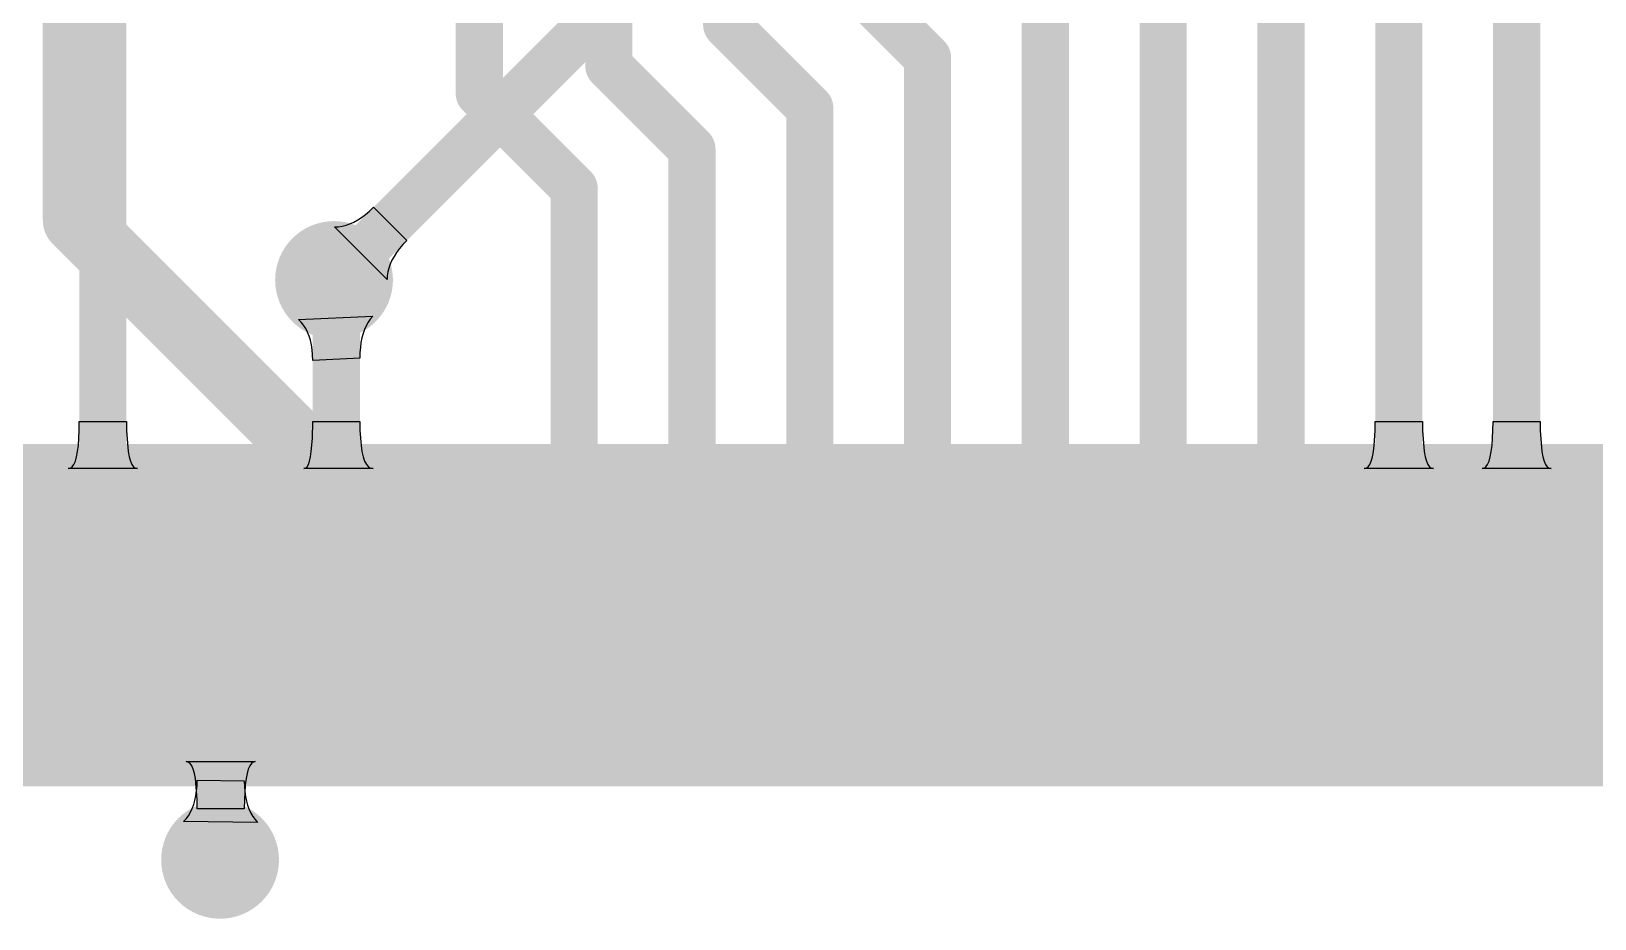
# Model space of a CAD drawing. Extents: x 244 to 457, y 184 to 319.
# Drawn here: x 345.35 to 351.99, y 241.44 to 245.2 of the extents above; entities that cross this region are included whole.
import ezdxf

# ---------------------------------------------------------------- set-up
doc = ezdxf.new("R2010")
doc.units = 0
doc.layers.get('0').update_dxf_attribs({"linetype": 'CONTINUOUS'})
for name, color, linetype in [('BOTTOMLAYER', 5, 'CONTINUOUS'), ('MULTILAYER', 9, 'CONTINUOUS'), ('TOPLAYER', 1, 'CONTINUOUS'), ('TOPOVERLAY', 2, 'CONTINUOUS'), ('TOPPASTE', 8, 'CONTINUOUS'), ('TOPSOLDER', 216, 'CONTINUOUS'), ('VIAHOLELAYER', 16, 'CONTINUOUS')]:
    doc.layers.add(name, color=color, linetype=linetype)

# ---------------------------------------------------------------- blocks, each defined once
blk = doc.blocks.new('FPC50_39')
at = {"layer": 'TOPLAYER'}
for points in [[(0.90000328, -1.96250052), (0.90000328, -0.71250048), (0.6000038799999999, -1.96250052), (0.6000038799999999, -0.71250048)], [(1.40000228, -1.96250052), (1.40000228, -0.71250048), (1.10000288, -1.96250052), (1.10000288, -0.71250048)], [(1.90000128, -1.96250052), (1.90000128, -0.71250048), (1.60000188, -1.96250052), (1.60000188, -0.71250048)], [(2.40000282, -1.96250052), (2.40000282, -0.71250048), (2.10000342, -1.96250052), (2.10000342, -0.71250048)], [(2.90000182, -1.96250052), (2.90000182, -0.71250048), (2.60000242, -1.96250052), (2.60000242, -0.71250048)], [(3.40000336, -1.96250052), (3.40000336, -0.71250048), (3.10000396, -1.96250052), (3.10000396, -0.71250048)], [(3.90000236, -1.96250052), (3.90000236, -0.71250048), (3.60000296, -1.96250052), (3.60000296, -0.71250048)], [(4.40000136, -1.96250052), (4.40000136, -0.71250048), (4.10000196, -1.96250052), (4.10000196, -0.71250048)], [(4.9000029, -1.96250052), (4.9000029, -0.71250048), (4.6000035, -1.96250052), (4.6000035, -0.71250048)], [(5.400001899999999, -1.96250052), (5.400001899999999, -0.71250048), (5.1000025, -1.96250052), (5.1000025, -0.71250048)], [(5.900000899999999, -1.96250052), (5.900000899999999, -0.71250048), (5.600001499999999, -1.96250052), (5.600001499999999, -0.71250048)], [(6.40000244, -1.96250052), (6.40000244, -0.71250048), (6.10000304, -1.96250052), (6.10000304, -0.71250048)], [(6.90000144, -1.96250052), (6.90000144, -0.71250048), (6.60000204, -1.96250052), (6.60000204, -0.71250048)]]:
    blk.add_solid(points, dxfattribs=at)
at = {"layer": 'TOPOVERLAY', "const_width": 0.1524}
for points in [[(4.740003219999999, -2.12750146), (4.740003219999999, -2.74750022)], [(2.27000308, -2.21750128), (2.27000308, -3.30750164)]]:
    blk.add_lwpolyline(points, dxfattribs=at)
at = {"layer": 'TOPOVERLAY', "const_width": 0.0762}
for points in [[(4.70190322, -2.12750146, 1), (4.778103219999999, -2.12750146, 1)], [(2.23190308, -2.21750128, 1), (2.30810308, -2.21750128, 1)], [(4.70190322, -2.74750022, 1), (4.778103219999999, -2.74750022, 1)], [(2.23190308, -3.30750164, 1), (2.30810308, -3.30750164, 1)]]:
    blk.add_lwpolyline(points, format="xyb", close=True, dxfattribs=at)
at = {"layer": 'TOPPASTE'}
for points in [[(0.90000328, -1.96250052), (0.90000328, -0.71250048), (0.6000038799999999, -1.96250052), (0.6000038799999999, -0.71250048)], [(1.40000228, -1.96250052), (1.40000228, -0.71250048), (1.10000288, -1.96250052), (1.10000288, -0.71250048)], [(1.90000128, -1.96250052), (1.90000128, -0.71250048), (1.60000188, -1.96250052), (1.60000188, -0.71250048)], [(2.40000282, -1.96250052), (2.40000282, -0.71250048), (2.10000342, -1.96250052), (2.10000342, -0.71250048)], [(2.90000182, -1.96250052), (2.90000182, -0.71250048), (2.60000242, -1.96250052), (2.60000242, -0.71250048)], [(3.40000336, -1.96250052), (3.40000336, -0.71250048), (3.10000396, -1.96250052), (3.10000396, -0.71250048)], [(3.90000236, -1.96250052), (3.90000236, -0.71250048), (3.60000296, -1.96250052), (3.60000296, -0.71250048)], [(4.40000136, -1.96250052), (4.40000136, -0.71250048), (4.10000196, -1.96250052), (4.10000196, -0.71250048)], [(4.9000029, -1.96250052), (4.9000029, -0.71250048), (4.6000035, -1.96250052), (4.6000035, -0.71250048)], [(5.400001899999999, -1.96250052), (5.400001899999999, -0.71250048), (5.1000025, -1.96250052), (5.1000025, -0.71250048)], [(5.900000899999999, -1.96250052), (5.900000899999999, -0.71250048), (5.600001499999999, -1.96250052), (5.600001499999999, -0.71250048)], [(6.40000244, -1.96250052), (6.40000244, -0.71250048), (6.10000304, -1.96250052), (6.10000304, -0.71250048)], [(6.90000144, -1.96250052), (6.90000144, -0.71250048), (6.60000204, -1.96250052), (6.60000204, -0.71250048)]]:
    blk.add_solid(points, dxfattribs=at)
at = {"layer": 'TOPSOLDER'}
for points in [[(0.50160174, -2.06410052), (0.50160174, -0.61090048), (-0.00159766, -2.06410052), (-0.00159766, -0.61090048)], [(1.00160328, -2.06410052), (1.00160328, -0.61090048), (0.49840388, -2.06410052), (0.49840388, -0.61090048)], [(1.50160228, -2.06410052), (1.50160228, -0.61090048), (0.99840288, -2.06410052), (0.99840288, -0.61090048)], [(2.00160128, -2.06410052), (2.00160128, -0.61090048), (1.49840188, -2.06410052), (1.49840188, -0.61090048)], [(2.50160282, -2.06410052), (2.50160282, -0.61090048), (1.99840342, -2.06410052), (1.99840342, -0.61090048)], [(3.00160182, -2.06410052), (3.00160182, -0.61090048), (2.49840242, -2.06410052), (2.49840242, -0.61090048)], [(3.50160336, -2.06410052), (3.50160336, -0.61090048), (2.99840396, -2.06410052), (2.99840396, -0.61090048)], [(4.00160236, -2.06410052), (4.00160236, -0.61090048), (3.49840296, -2.06410052), (3.49840296, -0.61090048)], [(4.50160136, -2.06410052), (4.50160136, -0.61090048), (3.99840196, -2.06410052), (3.99840196, -0.61090048)], [(5.0016029, -2.06410052), (5.0016029, -0.61090048), (4.498403499999999, -2.06410052), (4.498403499999999, -0.61090048)], [(5.5016019, -2.06410052), (5.5016019, -0.61090048), (4.9984025, -2.06410052), (4.9984025, -0.61090048)], [(6.0016009, -2.06410052), (6.0016009, -0.61090048), (5.4984015, -2.06410052), (5.4984015, -0.61090048)], [(6.501602439999999, -2.06410052), (6.501602439999999, -0.61090048), (5.998403039999999, -2.06410052), (5.998403039999999, -0.61090048)], [(7.00160144, -2.06410052), (7.00160144, -0.61090048), (6.498402039999999, -2.06410052), (6.498402039999999, -0.61090048)], [(7.501602979999999, -2.06410052), (7.501602979999999, -0.61090048), (6.99840358, -2.06410052), (6.99840358, -0.61090048)]]:
    blk.add_solid(points, dxfattribs=at)

msp = doc.modelspace()

# ---------------------------------------------------------------- linework, layer by layer
at = {"layer": 'BOTTOMLAYER'}
for p, q in [((346.78660894, 244.4396432), (346.80346946, 244.45569092)), ((346.80346946, 244.45569092), (346.94489158, 244.3142688)), ((346.68711714, 244.37918358), (346.70350014, 244.3849951)), ((346.70350014, 244.3849951), (346.71996188, 244.39251096)), ((346.71996188, 244.39251096), (346.73650236, 244.4017337)), ((346.73650236, 244.4017337), (346.75312412, 244.41266332)), ((346.75312412, 244.41266332), (346.76982716, 244.42529982)), ((346.76982716, 244.42529982), (346.78660894, 244.4396432)), ((346.63845074, 244.37198776), (346.65459244, 244.37268118)), ((346.86118842, 244.14925008), (346.63845074, 244.37198776)), ((346.65459244, 244.37268118), (346.67081542, 244.37507894)), ((346.67081542, 244.37507894), (346.68711714, 244.37918358)), ((346.90186398, 244.26392346), (346.89093436, 244.2473017)), ((346.91450048, 244.2806265), (346.90186398, 244.26392346)), ((346.92884386, 244.29740828), (346.91450048, 244.2806265)), ((346.94489158, 244.3142688), (346.92884386, 244.29740828)), ((346.86838424, 244.19791648), (346.8642796, 244.18161476)), ((346.87419576, 244.21429948), (346.86838424, 244.19791648)), ((346.88171162, 244.23076122), (346.87419576, 244.21429948)), ((346.89093436, 244.2473017), (346.88171162, 244.23076122)), ((346.86188184, 244.16539178), (346.86118842, 244.14925008)), ((346.8642796, 244.18161476), (346.86188184, 244.16539178))]:
    msp.add_line(p, q, dxfattribs=at)
for points, const_width in [([(345.5399998, 244.39999888), (345.5399998, 264.00000032)], 0.2794), ([(346.6362003, 244.14699964), (347.9316003, 245.44239964)], 0.1999996), ([(345.5399998, 244.39999888), (347.43999854, 242.50000014)], 0.2794), ([(347.43999854, 242.50000014), (359.94000148, 242.50000014)], 0.2794)]:
    msp.add_lwpolyline(points, dxfattribs=dict(at, const_width=const_width))
for points, const_width in [([(345.4701498, 244.39999888, 1), (345.6098498, 244.39999888, 1)], 0.1397), ([(345.4701498, 244.39999888, 1), (345.6098498, 244.39999888, 1)], 0.1397), ([(346.51120182, 244.14699964, 1), (346.76119878, 244.14699964, 1)], 0.2499995), ([(346.5862004, 244.14699964, 1), (346.6862002, 244.14699964, 1)], 0.0999998), ([(347.37014854, 242.50000014, 1), (347.50984854, 242.50000014, 1)], 0.1397), ([(347.37014854, 242.50000014, 1), (347.50984854, 242.50000014, 1)], 0.1397), ([(346.027502, 241.68589966, 1), (346.27749896, 241.68589966, 1)], 0.2499995)]:
    msp.add_lwpolyline(points, format="xyb", close=True, dxfattribs=dict(at, const_width=const_width))
at = {"layer": 'MULTILAYER', "const_width": 0.2499995}
for points in [[(346.51120182, 244.14699964, 1), (346.76119878, 244.14699964, 1)], [(346.027502, 241.68589966, 1), (346.27749896, 241.68589966, 1)]]:
    msp.add_lwpolyline(points, format="xyb", close=True, dxfattribs=at)
at = {"layer": 'TOPLAYER'}
for p, q in [((346.48562656, 243.97980922), (346.80034526, 243.99311374)), ((346.80034526, 243.99311374), (346.78996428, 243.98084554)), ((346.49704132, 243.9683335), (346.48562656, 243.97980922)), ((346.50725466, 243.9555446), (346.49704132, 243.9683335)), ((346.51626658, 243.94144252), (346.50725466, 243.9555446)), ((346.52407454, 243.9260298), (346.51626658, 243.94144252)), ((346.53068362, 243.90930644), (346.52407454, 243.9260298)), ((346.75936236, 243.9195528), (346.75444492, 243.9011759)), ((346.76537454, 243.93670796), (346.75936236, 243.9195528)), ((346.77247638, 243.95264138), (346.76537454, 243.93670796)), ((346.78067296, 243.9673556), (346.77247638, 243.95264138)), ((346.78996428, 243.98084554), (346.78067296, 243.9673556)), ((346.53609128, 243.8912699), (346.53068362, 243.90930644)), ((346.54029498, 243.87192018), (346.53609128, 243.8912699)), ((346.5432998, 243.85125982), (346.54029498, 243.87192018)), ((346.74788918, 243.86075434), (346.74624834, 243.83870968)), ((346.75061968, 243.88157472), (346.74788918, 243.86075434)), ((346.75444492, 243.9011759), (346.75061968, 243.88157472)), ((346.54510066, 243.82928628), (346.5432998, 243.85125982)), ((346.54570264, 243.8060021), (346.54510066, 243.82928628)), ((346.74570224, 243.81544328), (346.54570264, 243.8060021)), ((346.74624834, 243.83870968), (346.74570224, 243.81544328)), ((345.5547318, 243.50855032), (345.5552017, 243.54655126)), ((345.5552017, 243.54655126), (345.7552013, 243.54655126)), ((345.7552013, 243.54655126), (345.7556712, 243.50855032)), ((346.54420404, 243.47455242), (346.54570264, 243.54655126)), ((346.54570264, 243.54655126), (346.74570224, 243.54655126)), ((346.74570224, 243.54655126), (346.74626612, 243.50855032)), ((351.05473096, 243.50855032), (351.05520086, 243.54655126)), ((351.05520086, 243.54655126), (351.25520046, 243.54655126)), ((351.25520046, 243.54655126), (351.25567036, 243.50855032)), ((351.55472996, 243.50855032), (351.55519986, 243.54655126)), ((351.55519986, 243.54655126), (351.75519946, 243.54655126)), ((351.75519946, 243.54655126), (351.75566936, 243.50855032)), ((345.55097514, 243.44455248), (345.5547318, 243.50855032)), ((345.7556712, 243.50855032), (345.76271462, 243.4185505)), ((346.53971078, 243.4185505), (346.54420404, 243.47455242)), ((346.74626612, 243.50855032), (346.75078224, 243.44455248)), ((351.0509743, 243.44455248), (351.05473096, 243.50855032)), ((351.25567036, 243.50855032), (351.26271378, 243.4185505)), ((351.5509733, 243.44455248), (351.55472996, 243.50855032)), ((351.75566936, 243.50855032), (351.76271278, 243.4185505)), ((345.538298, 243.37855058), (345.54346436, 243.39655156)), ((345.54346436, 243.39655156), (345.54768838, 243.4185505)), ((345.54768838, 243.4185505), (345.55097514, 243.44455248)), ((345.76271462, 243.4185505), (345.76693864, 243.39655156)), ((345.76693864, 243.39655156), (345.772105, 243.37855058)), ((346.53222032, 243.37855058), (346.5363402, 243.39655156)), ((346.5363402, 243.39655156), (346.53971078, 243.4185505)), ((346.75078224, 243.44455248), (346.75473448, 243.4185505)), ((346.75473448, 243.4185505), (346.75981448, 243.39655156)), ((346.75981448, 243.39655156), (346.76602478, 243.37855058)), ((351.03829716, 243.37855058), (351.04346352, 243.39655156)), ((351.04346352, 243.39655156), (351.04768754, 243.4185505)), ((351.04768754, 243.4185505), (351.0509743, 243.44455248)), ((351.26271378, 243.4185505), (351.2669378, 243.39655156)), ((351.2669378, 243.39655156), (351.27210416, 243.37855058)), ((351.53829616, 243.37855058), (351.54346252, 243.39655156)), ((351.54346252, 243.39655156), (351.54768654, 243.4185505)), ((351.54768654, 243.4185505), (351.5509733, 243.44455248)), ((351.76271278, 243.4185505), (351.7669368, 243.39655156)), ((351.7669368, 243.39655156), (351.77210316, 243.37855058)), ((345.5082498, 243.34655166), (345.51717028, 243.34855064)), ((345.8021532, 243.34655166), (345.5082498, 243.34655166)), ((345.51717028, 243.34855064), (345.5251535, 243.35455266)), ((345.5251535, 243.35455266), (345.53219438, 243.36455264)), ((345.53219438, 243.36455264), (345.538298, 243.37855058)), ((345.772105, 243.37855058), (345.77820862, 243.36455264)), ((345.77820862, 243.36455264), (345.7852495, 243.35455266)), ((345.7852495, 243.35455266), (345.79323272, 243.34855064)), ((345.79323272, 243.34855064), (345.8021532, 243.34655166)), ((346.50825034, 243.34655166), (346.51536742, 243.34855064)), ((346.80215374, 243.34655166), (346.50825034, 243.34655166)), ((346.51536742, 243.34855064), (346.52173266, 243.35455266)), ((346.52173266, 243.35455266), (346.52735114, 243.36455264)), ((346.52735114, 243.36455264), (346.53222032, 243.37855058)), ((346.76602478, 243.37855058), (346.77336284, 243.36455264)), ((346.77336284, 243.36455264), (346.7818312, 243.35455266)), ((346.7818312, 243.35455266), (346.79142732, 243.34855064)), ((346.79142732, 243.34855064), (346.80215374, 243.34655166)), ((351.00824896, 243.34655166), (351.01716944, 243.34855064)), ((351.30215236, 243.34655166), (351.00824896, 243.34655166)), ((351.01716944, 243.34855064), (351.02515266, 243.35455266)), ((351.02515266, 243.35455266), (351.03219354, 243.36455264)), ((351.03219354, 243.36455264), (351.03829716, 243.37855058)), ((351.27210416, 243.37855058), (351.27820778, 243.36455264)), ((351.27820778, 243.36455264), (351.28524866, 243.35455266)), ((351.28524866, 243.35455266), (351.29323188, 243.34855064)), ((351.29323188, 243.34855064), (351.30215236, 243.34655166)), ((351.50824796, 243.34655166), (351.51716844, 243.34855064)), ((351.80215136, 243.34655166), (351.50824796, 243.34655166)), ((351.51716844, 243.34855064), (351.52515166, 243.35455266)), ((351.52515166, 243.35455266), (351.53219254, 243.36455264)), ((351.53219254, 243.36455264), (351.53829616, 243.37855058)), ((351.77210316, 243.37855058), (351.77820678, 243.36455264)), ((351.77820678, 243.36455264), (351.78524766, 243.35455266)), ((351.78524766, 243.35455266), (351.79323088, 243.34855064)), ((351.79323088, 243.34855064), (351.80215136, 243.34655166)), ((346.01716928, 242.10064864), (346.0082488, 242.10264762)), ((346.0082488, 242.10264762), (346.3021522, 242.10264762)), ((346.0251525, 242.09464662), (346.01716928, 242.10064864)), ((346.03219338, 242.08464664), (346.0251525, 242.09464662)), ((346.038297, 242.0706487), (346.03219338, 242.08464664)), ((346.04346336, 242.05264772), (346.038297, 242.0706487)), ((346.272104, 242.0706487), (346.26693764, 242.05264772)), ((346.27820762, 242.08464664), (346.272104, 242.0706487)), ((346.2852485, 242.09464662), (346.27820762, 242.08464664)), ((346.29323172, 242.10064864), (346.2852485, 242.09464662)), ((346.3021522, 242.10264762), (346.29323172, 242.10064864)), ((346.04768738, 242.03064878), (346.04346336, 242.05264772)), ((346.0547308, 241.94064896), (346.04768738, 242.03064878)), ((346.05287152, 241.97850004), (346.05461904, 242.00049898)), ((346.05461904, 242.00049898), (346.0552007, 242.023773)), ((346.0552007, 242.023773), (346.2552003, 242.0210933)), ((346.2552003, 242.0210933), (346.25576672, 241.99782436)), ((346.25942686, 242.0046468), (346.2556702, 241.94064896)), ((346.25576672, 241.99782436), (346.25746852, 241.97580764)), ((346.26271362, 242.03064878), (346.25942686, 242.0046468)), ((346.26693764, 242.05264772), (346.26271362, 242.03064878)), ((346.04063634, 241.92016386), (346.0458789, 241.93833248)), ((346.0458789, 241.93833248), (346.04995814, 241.95777872)), ((346.04995814, 241.95777872), (346.05287152, 241.97850004)), ((346.0552007, 241.90264802), (346.0547308, 241.94064896)), ((346.2556702, 241.94064896), (346.2552003, 241.90264802)), ((346.25746852, 241.97580764), (346.2603057, 241.95503806)), ((346.2603057, 241.95503806), (346.26427572, 241.9355207)), ((346.26427572, 241.9355207), (346.26937858, 241.91725556)), ((346.00801004, 241.8602478), (346.0179135, 241.87331356)), ((346.0179135, 241.87331356), (346.02665364, 241.8876544)), ((346.02665364, 241.8876544), (346.03422792, 241.90327032)), ((346.03422792, 241.90327032), (346.04063634, 241.92016386)), ((346.2552003, 241.90264802), (346.0552007, 241.90264802)), ((346.26937858, 241.91725556), (346.27561936, 241.9002401)), ((346.27561936, 241.9002401), (346.28299044, 241.88447432)), ((346.28299044, 241.88447432), (346.29149944, 241.86995822)), ((346.29149944, 241.86995822), (346.30114128, 241.85669434)), ((345.99694072, 241.84845966), (346.00801004, 241.8602478)), ((346.31191596, 241.84468014), (345.99694072, 241.84845966)), ((346.30114128, 241.85669434), (346.31191596, 241.84468014))]:
    msp.add_line(p, q, dxfattribs=at)
for points, const_width in [([(345.6552015, 242.72459964), (345.6552015, 265.69157936)], 0.1999996), ([(347.2525948, 244.93883702), (347.2525948, 248.04640002)], 0.1999996), ([(347.8025937, 245.0553138), (347.8025937, 248.04640002)], 0.1999996), ([(348.30259524, 245.2301801), (348.30259524, 248.04640002)], 0.1999996), ([(351.65519966, 242.72459964), (351.65519966, 245.89079854)], 0.1999996), ([(351.15520066, 242.72459964), (351.15520066, 245.67320182)], 0.1999996), ([(350.65520166, 242.72459964), (350.65520166, 245.56869352)], 0.1999996), ([(348.80259678, 245.44280096), (349.15519958, 245.09019816)], 0.1999996), ([(350.15520012, 242.72459964), (350.15520012, 245.47348162)], 0.1999996), ([(349.65520112, 242.72459964), (349.65520112, 245.31535646)], 0.1999996), ([(348.30259524, 245.2301801), (348.65520058, 244.87757476)], 0.1999996), ([(349.15519958, 242.72459964), (349.15519958, 245.09019816)], 0.1999996), ([(347.8025937, 245.0553138), (348.15520158, 244.70270592)], 0.1999996), ([(347.2525948, 244.93883702), (347.65520004, 244.53623178)], 0.1999996), ([(348.65520058, 242.72459964), (348.65520058, 244.87757476)], 0.1999996), ([(348.15520158, 242.72459964), (348.15520158, 244.70270592)], 0.1999996), ([(347.65520004, 242.72459964), (347.65520004, 244.53623178)], 0.1999996), ([(346.6362003, 244.14699964), (346.64570244, 244.1374975)], 0.1999996), ([(346.64570244, 242.73409924), (346.64570244, 244.1374975)], 0.1999996), ([(346.1552005, 241.68859968), (346.1552005, 242.72459964)], 0.1999996), ([(346.64570244, 242.73409924), (346.65520204, 242.72459964)], 0.1999996), ([(346.15250048, 241.68589966), (346.1552005, 241.68859968)], 0.2794)]:
    msp.add_lwpolyline(points, dxfattribs=dict(at, const_width=const_width))
for points, const_width in [([(348.25259534, 245.2301801, 1), (348.35259514, 245.2301801, 1)], 0.0999998), ([(348.25259534, 245.2301801, 1), (348.35259514, 245.2301801, 1)], 0.0999998), ([(349.10519968, 245.09019816, 1), (349.20519948, 245.09019816, 1)], 0.0999998), ([(349.10519968, 245.09019816, 1), (349.20519948, 245.09019816, 1)], 0.0999998), ([(347.7525938, 245.0553138, 1), (347.8525936, 245.0553138, 1)], 0.0999998), ([(347.7525938, 245.0553138, 1), (347.8525936, 245.0553138, 1)], 0.0999998), ([(347.2025949, 244.93883702, 1), (347.3025947, 244.93883702, 1)], 0.0999998), ([(347.2025949, 244.93883702, 1), (347.3025947, 244.93883702, 1)], 0.0999998), ([(348.60520068, 244.87757476, 1), (348.70520048, 244.87757476, 1)], 0.0999998), ([(348.60520068, 244.87757476, 1), (348.70520048, 244.87757476, 1)], 0.0999998), ([(348.10520168, 244.70270592, 1), (348.20520148, 244.70270592, 1)], 0.0999998), ([(348.10520168, 244.70270592, 1), (348.20520148, 244.70270592, 1)], 0.0999998), ([(347.60520014, 244.53623178, 1), (347.70519994, 244.53623178, 1)], 0.0999998), ([(347.60520014, 244.53623178, 1), (347.70519994, 244.53623178, 1)], 0.0999998), ([(346.51120182, 244.14699964, 1), (346.76119878, 244.14699964, 1)], 0.2499995), ([(346.5862004, 244.14699964, 1), (346.6862002, 244.14699964, 1)], 0.0999998), ([(346.59570254, 244.1374975, 1), (346.69570234, 244.1374975, 1)], 0.0999998), ([(346.59570254, 244.1374975, 1), (346.69570234, 244.1374975, 1)], 0.0999998), ([(345.6052016, 242.72459964, 1), (345.7052014, 242.72459964, 1)], 0.0999998), ([(346.1052006, 242.72459964, 1), (346.2052004, 242.72459964, 1)], 0.0999998), ([(346.59570254, 242.73409924, 1), (346.69570234, 242.73409924, 1)], 0.0999998), ([(346.59570254, 242.73409924, 1), (346.69570234, 242.73409924, 1)], 0.0999998), ([(346.60520214, 242.72459964, 1), (346.70520194, 242.72459964, 1)], 0.0999998), ([(347.60520014, 242.72459964, 1), (347.70519994, 242.72459964, 1)], 0.0999998), ([(348.10520168, 242.72459964, 1), (348.20520148, 242.72459964, 1)], 0.0999998), ([(348.60520068, 242.72459964, 1), (348.70520048, 242.72459964, 1)], 0.0999998), ([(349.10519968, 242.72459964, 1), (349.20519948, 242.72459964, 1)], 0.0999998), ([(349.60520122, 242.72459964, 1), (349.70520102, 242.72459964, 1)], 0.0999998), ([(350.10520022, 242.72459964, 1), (350.20520002, 242.72459964, 1)], 0.0999998), ([(350.60520176, 242.72459964, 1), (350.70520156, 242.72459964, 1)], 0.0999998), ([(351.10520076, 242.72459964, 1), (351.20520056, 242.72459964, 1)], 0.0999998), ([(351.60519976, 242.72459964, 1), (351.70519956, 242.72459964, 1)], 0.0999998), ([(346.027502, 241.68589966, 1), (346.27749896, 241.68589966, 1)], 0.2499995), ([(346.08265048, 241.68589966, 1), (346.22235048, 241.68589966, 1)], 0.1397), ([(346.0853505, 241.68859968, 1), (346.2250505, 241.68859968, 1)], 0.1397), ([(346.1052006, 241.68859968, 1), (346.2052004, 241.68859968, 1)], 0.0999998)]:
    msp.add_lwpolyline(points, format="xyb", close=True, dxfattribs=dict(at, const_width=const_width))
at = {"layer": 'VIAHOLELAYER', "const_width": 0.1499997}
for points in [[(346.56120172, 244.14699964, 1), (346.71119888, 244.14699964, 1)], [(346.0775019, 241.68589966, 1), (346.22749906, 241.68589966, 1)]]:
    msp.add_lwpolyline(points, format="xyb", close=True, dxfattribs=at)

# ---------------------------------------------------------------- block references
at = {"rotation": 180}
msp.add_blockref('FPC50_39', (352.40520324, 241.38709914), dxfattribs=at)

doc.saveas('drawing.dxf')
